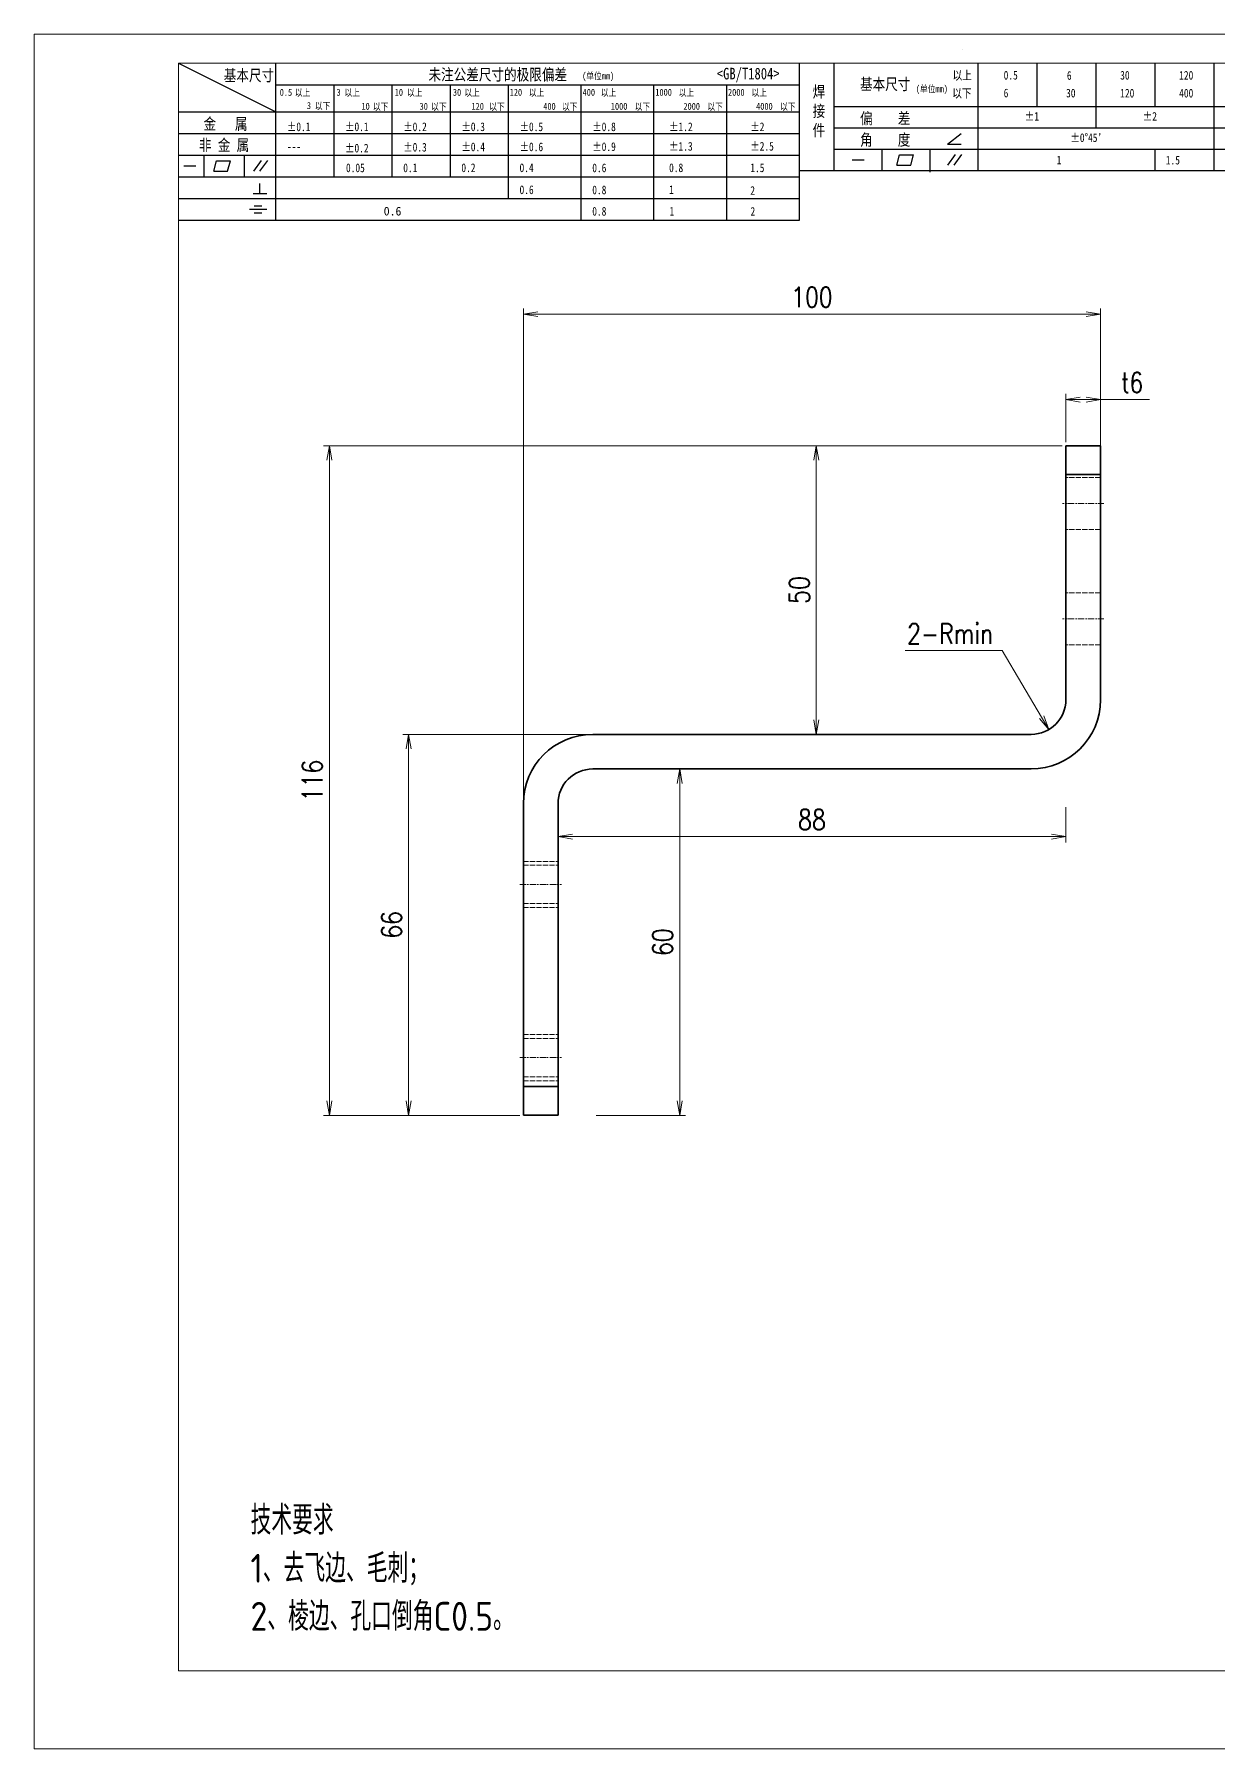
# Model space of a CAD drawing. Header units: millimetres. Extents: x -50043 to 104182, y -50696 to 36662.
# Drawn here: x -50042.8 to -49837.7, y 35772.4 to 36069.4 of the extents above; entities that cross this region are included whole.
import ezdxf

# ---------------------------------------------------------------- set-up
doc = ezdxf.new("R2010")
doc.units = ezdxf.units.MM
doc.header["$LTSCALE"] = 0.5
doc.linetypes.add('DASHDOT', pattern=[18.5, 12, -3, 0.5, -3])
doc.linetypes.add('DASHED', pattern=[15, 12, -3])
doc.layers.add('图\\M+19E79\\M+195B6\\M+18E9A', color=7, linetype='Continuous')
for name, color, linetype, lineweight in [('图框', 7, 'Continuous', 18), ('标注线', 3, 'Continuous', 18), ('细实线', 3, 'Continuous', 18)]:
    doc.layers.add(name, color=color, linetype=linetype, lineweight=lineweight)
doc.layers.add('打印', color=7, linetype='Continuous', lineweight=15, plot=False)
doc.layers.add('打印-禁用', color=7, linetype='Continuous', lineweight=15, plot=False)
doc.styles.add('DIM', font='romans.shx', dxfattribs={"width": 0.8, "bigfont": 'bigfont.shx'})
doc.styles.add('国标', font='simfang.ttf', dxfattribs={"width": 0.8})
doc.styles.add('机械长仿宋', font='gbenor.shx', dxfattribs={"height": 1, "bigfont": 'gbcbig.shx'})
doc.dimstyles.new('DEH 1-1$0', dxfattribs={"dimtxt": 3.5, "dimasz": 2.5, "dimexe": 1, "dimexo": 0.625, "dimgap": 1.2, "dimtad": 1, "dimzin": 9, "dimdsep": 46, "dimtxsty": 'DIM', "dimblk": 'OPEN', "dimcen": 0, "dimclrd": 8, "dimclre": 8, "dimclrt": 2, "dimazin": 2, "dimtfac": 0.5, "dimtmove": 0, "dimatfit": 3, "dimldrblk": 'OPEN', "dimfxl": 0, "dimtolj": 2, "dimlwd": 18, "dimlwe": 18, "dimarcsym": 0})
doc.dimstyles.new('DEH 1-1$4', dxfattribs={"dimtxt": 3.5, "dimasz": 2.5, "dimexe": 1, "dimexo": 0.625, "dimgap": 1.2, "dimtad": 1, "dimtoh": 1, "dimdsep": 46, "dimtxsty": 'DIM', "dimblk": 'OPEN', "dimcen": 0, "dimclrd": 8, "dimclre": 8, "dimclrt": 2, "dimazin": 2, "dimtfac": 0.5, "dimtofl": 0, "dimtmove": 0, "dimatfit": 3, "dimldrblk": 'OPEN', "dimfxl": 0, "dimtolj": 2, "dimlwd": 18, "dimlwe": 18, "dimarcsym": 0})

# ---------------------------------------------------------------- blocks, each defined once
blk = doc.blocks.new('GZDEH零件A3图框V01版')
at = {"layer": '图\\M+19E79\\M+195B6\\M+18E9A', "color": 9}
for p, q in [((2882.49, -1554.46), (2899.37, -1562.92)), ((2899.37, -1581.67), (2899.37, -1554.46)), ((2990.09, -1581.67), (2990.09, -1554.46)), ((2996.09, -1573.08), (2996.09, -1554.46)), ((3021.09, -1561.98), (3021.09, -1554.46)), ((3031.31, -1561.98), (3031.31, -1554.46)), ((3041.53, -1561.98), (3041.53, -1554.46)), ((3051.75, -1561.98), (3051.75, -1554.46)), ((3061.98, -1561.98), (3061.98, -1554.46)), ((2899.37, -1558.24), (2990.09, -1558.24)), ((2909.45, -1574.17), (2909.45, -1558.24)), ((2919.53, -1574.17), (2919.53, -1558.24)), ((2929.61, -1574.17), (2929.61, -1558.24)), ((2939.69, -1577.92), (2939.69, -1558.24)), ((2952.29, -1581.67), (2952.29, -1558.24)), ((2964.89, -1581.67), (2964.89, -1558.24)), ((2977.49, -1581.67), (2977.49, -1558.24)), ((2996.09, -1561.98), (3113.09, -1561.98)), ((3021.09, -1573.08), (3021.09, -1561.98)), ((3041.53, -1565.68), (3041.53, -1561.98)), ((3061.98, -1573.08), (3061.98, -1561.98)), ((2882.49, -1562.92), (2990.09, -1562.92)), ((2882.49, -1566.67), (2990.09, -1566.67)), ((2996.09, -1565.68), (3113.09, -1565.68)), ((3015.75, -1568.51), (3018.15, -1566.66)), ((2882.49, -1570.42), (2990.09, -1570.42)), ((2886.92, -1574.12), (2886.92, -1570.42)), ((2893.91, -1574.12), (2893.91, -1570.42)), ((2996.09, -1569.38), (3113.09, -1569.38)), ((3004.42, -1573.08), (3004.42, -1569.38)), ((3006.97, -1572.12), (3007.45, -1570.33)), ((3007.45, -1570.33), (3009.86, -1570.33)), ((3009.39, -1572.12), (3009.86, -1570.33)), ((3012.75, -1573.08), (3012.75, -1569.38)), ((3015.75, -1568.51), (3018.15, -1568.51)), ((3015.81, -1572.12), (3017.15, -1570.26)), ((3016.89, -1572.12), (3018.23, -1570.26)), ((3051.75, -1573.08), (3051.75, -1569.38)), ((2883.43, -1572.27), (2885.49, -1572.27)), ((2888.59, -1573.16), (2889.07, -1571.37)), ((2888.59, -1573.16), (2891, -1573.16)), ((2889.07, -1571.37), (2891.48, -1571.37)), ((2891, -1573.16), (2891.48, -1571.37)), ((2895.52, -1573.16), (2896.85, -1571.3)), ((2896.6, -1573.16), (2897.94, -1571.3)), ((2990.09, -1573.08), (3113.09, -1573.08)), ((2999.26, -1571.23), (3001.32, -1571.23)), ((3006.97, -1572.12), (3009.39, -1572.12)), ((3012.75, -1573.33), (3012.75, -1573.08)), ((2882.49, -1574.17), (2990.09, -1574.17)), ((2895.42, -1577.05), (2897.81, -1577.05)), ((2896.58, -1577.05), (2896.58, -1575.28)), ((2882.49, -1577.92), (2990.09, -1577.92)), ((2894.79, -1579.77), (2897.77, -1579.77)), ((2895.57, -1579.17), (2896.92, -1579.17)), ((2882.49, -1581.67), (2990.09, -1581.67)), ((2895.57, -1580.37), (2896.93, -1580.37))]:
    blk.add_line(p, q, dxfattribs=at)
at = {"layer": '图框', "linetype": 'Continuous'}
for p, q in [((2882.49, -1554.46), (2882.49, -1832.96)), ((3272.49, -1554.46), (2882.49, -1554.46)), ((2882.49, -1832.96), (3272.49, -1832.96))]:
    blk.add_line(p, q, dxfattribs=at)
at = {"layer": '打印-禁用', "linetype": 'Continuous'}
for p, q in [((2857.49, -1549.46), (2857.49, -1846.46)), ((3277.49, -1549.46), (2857.49, -1549.46)), ((2857.49, -1846.46), (3277.49, -1846.46))]:
    blk.add_line(p, q, dxfattribs=at)
at = {"layer": '图\\M+19E79\\M+195B6\\M+18E9A', "color": 9, "style": '国标', "width": 0.8}
for s, height, p in [('基本尺寸', 2, (2890.33, -1557.58)), ('未注公差尺寸的极限偏差', 2, (2925.81, -1557.44)), ('<GB/T1804>', 2, (2975.78, -1557.27)), ('以上', 1.5, (3016.64, -1557.33)), ('0.5', 1.5, (3025.49, -1557.3)), ('6', 1.5, (3036.45, -1557.34)), ('30', 1.5, (3045.69, -1557.31)), ('120', 1.5, (3055.91, -1557.31)), ('30', 1.2, (2930.04, -1560.11)), ('基本尺寸', 2, (3000.6, -1559.1)), ('以下', 1.5, (3016.58, -1560.43)), ('6', 1.5, (3025.49, -1560.38)), ('30', 1.5, (3036.31, -1560.39)), ('120', 1.5, (3045.69, -1560.41)), ('400', 1.5, (3055.91, -1560.41)), ('金   属', 2, (2886.82, -1565.98)), ('±0.1', 1.5, (2901.27, -1566.23)), ('±0.1', 1.5, (2911.35, -1566.23)), ('±0.2', 1.5, (2921.43, -1566.23)), ('±0.3', 1.5, (2931.51, -1566.23)), ('±0.5', 1.5, (2941.59, -1566.23)), ('±0.8', 1.5, (2954.19, -1566.23)), ('±1.2', 1.5, (2967.51, -1566.23)), ('±2', 1.5, (2981.58, -1566.23)), ('偏    差', 2, (3000.6, -1565.04)), ('±1', 1.5, (3029.16, -1564.42)), ('±2', 1.5, (3049.61, -1564.42)), ('非 金 属', 2, (2886.02, -1569.65)), ('±0.3', 1.5, (2921.43, -1569.77)), ('±0.4', 1.5, (2931.51, -1569.71)), ('±0.6', 1.5, (2941.59, -1569.71)), ('±0.9', 1.5, (2954.19, -1569.68)), ('±1.3', 1.5, (2967.51, -1569.62)), ('±2.5', 1.5, (2981.58, -1569.61)), ('角    度', 2, (3000.6, -1568.74)), ("±0%%D45'", 1.5, (3037.06, -1568.12)), ('---', 1.5, (2901.27, -1569.65)), ('±0.2', 1.5, (2911.35, -1569.92)), ('1', 1.5, (3034.69, -1571.98)), ('1.5', 1.5, (3053.59, -1572.01)), ('0.1', 1.5, (2921.43, -1573.34)), ('0.2', 1.5, (2931.51, -1573.33)), ('0.4', 1.5, (2941.59, -1573.33)), ('0.6', 1.5, (2954.19, -1573.35)), ('0.8', 1.5, (2967.51, -1573.33)), ('1.5', 1.5, (2981.58, -1573.34)), ('0.6', 1.5, (2941.59, -1577.14)), ('0.8', 1.5, (2954.19, -1577.17)), ('1', 1.5, (2967.51, -1577.12)), ('2', 1.5, (2981.58, -1577.26)), ('0.8', 1.5, (2954.19, -1580.87)), ('1', 1.5, (2967.59, -1580.86)), ('2', 1.5, (2981.62, -1580.89))]:
    blk.add_text(s, height=height, dxfattribs=at).set_placement(p)
at = {"layer": '图\\M+19E79\\M+195B6\\M+18E9A', "color": 9, "lineweight": 15, "style": '国标', "width": 0.8}
for s, p in [('(单位mm)', (2952.44, -1557.27)), ('0.5', (2900.03, -1560.11)), ('以上', (2902.64, -1560.16)), ('3', (2909.88, -1560.11)), ('以上', (2911.25, -1560.16)), ('10', (2919.96, -1560.11)), ('以上', (2922.09, -1560.16)), ('以上', (2932.02, -1560.16)), ('120', (2939.88, -1560.11)), ('以上', (2943.21, -1560.16)), ('400', (2952.52, -1560.11)), ('以上', (2955.68, -1560.16)), ('1000', (2965.12, -1560.11)), ('以上', (2969.16, -1560.16)), ('2000', (2977.72, -1560.11)), ('以上', (2981.8, -1560.16)), ('(单位mm)', (3010.27, -1559.51)), ('3', (2904.73, -1562.41)), ('以下', (2906.1, -1562.46)), ('10', (2914.19, -1562.54)), ('以下', (2916.18, -1562.59)), ('30', (2924.27, -1562.54)), ('以下', (2926.26, -1562.59)), ('120', (2933.26, -1562.54)), ('以下', (2936.34, -1562.59)), ('400', (2945.7, -1562.54)), ('以下', (2948.94, -1562.59)), ('1000', (2957.41, -1562.54)), ('以下', (2961.54, -1562.59)), ('2000', (2969.99, -1562.54)), ('以下', (2974.14, -1562.59)), ('4000', (2982.59, -1562.54)), ('以下', (2986.74, -1562.59))]:
    blk.add_text(s, height=1.2, dxfattribs=at).set_placement(p)
at = {"layer": '图\\M+19E79\\M+195B6\\M+18E9A', "color": 9, "lineweight": 13, "style": '国标'}
blk.add_text('0.6', height=1.5, dxfattribs=at).set_placement((2918.05, -1580.85))
at = {"layer": '图\\M+19E79\\M+195B6\\M+18E9A', "color": 9, "insert": (2992.39, -1558.41), "char_height": 2, "width": 3.1877, "attachment_point": 1, "style": '国标'}
blk.add_mtext('焊\\P接\\P件', dxfattribs=at)
at = {"layer": '图\\M+19E79\\M+195B6\\M+18E9A', "color": 9, "insert": (2911.51, -1573.37), "char_height": 1.5, "attachment_point": 7, "style": '国标'}
blk.add_mtext_dynamic_manual_height_columns('0.05', width=5.1982, gutter_width=12.5, heights=[0], dxfattribs=at)
blk = doc.blocks.new('DEH A3')
at = {"layer": '图框'}
blk.add_blockref('GZDEH零件A3图框V01版', (-2857.49, 1846.46), dxfattribs=at)
blk = doc.blocks.new('_Open')
at = {"color": 0, "linetype": 'ByBlock', "lineweight": -2}
for p, q in [((-1, 0.17), (0, 0)), ((-1, -0.17), (0, 0)), ((0, 0), (-1, 0))]:
    blk.add_line(p, q, dxfattribs=at)
blk = doc.blocks.new('*D21')
at = {"layer": 'Defpoints', "color": 0, "transparency": 16777216}
for p in [(-49977.97, 35948.14), (-49942.07, 35948.14), (-49958.07, 35882.14)]:
    blk.add_point(p, dxfattribs=at)
at = {"layer": '标注线', "color": 8, "lineweight": 18, "transparency": 16777216}
for p, q in [((-49942.69, 35948.14), (-49978.97, 35948.14)), ((-49977.97, 35884.64), (-49977.97, 35945.64)), ((-49958.69, 35882.14), (-49978.97, 35882.14))]:
    blk.add_line(p, q, dxfattribs=at)
at = {"layer": '标注线', "color": 8, "lineweight": 18, "transparency": 16777216, "xscale": 2.5, "yscale": 2.5, "zscale": 2.5}
for p, rotation in [((-49977.97, 35948.14), 90), ((-49977.97, 35882.14), 270)]:
    blk.add_blockref('_Open', p, dxfattribs=dict(at, rotation=rotation))
at = {"layer": '标注线', "color": 2, "transparency": 16777216, "insert": (-49980.92, 35915.14), "char_height": 3.5, "attachment_point": 5, "rotation": 90, "style": 'DIM'}
blk.add_mtext('\\A2;66', dxfattribs=at)
blk = doc.blocks.new('*D22')
at = {"layer": 'Defpoints', "color": 0, "transparency": 16777216}
for p in [(-49991.7, 35998.14), (-49864.07, 35998.14), (-49958.07, 35882.14)]:
    blk.add_point(p, dxfattribs=at)
at = {"layer": '标注线', "color": 8, "lineweight": 18, "transparency": 16777216}
for p, q in [((-49864.69, 35998.14), (-49992.7, 35998.14)), ((-49991.7, 35884.64), (-49991.7, 35995.64)), ((-49958.69, 35882.14), (-49992.7, 35882.14))]:
    blk.add_line(p, q, dxfattribs=at)
at = {"layer": '标注线', "color": 8, "lineweight": 18, "transparency": 16777216, "xscale": 2.5, "yscale": 2.5, "zscale": 2.5}
for p, rotation in [((-49991.7, 35998.14), 90), ((-49991.7, 35882.14), 270)]:
    blk.add_blockref('_Open', p, dxfattribs=dict(at, rotation=rotation))
at = {"layer": '标注线', "color": 2, "transparency": 16777216, "insert": (-49994.65, 35940.14), "char_height": 3.5, "attachment_point": 5, "rotation": 90, "style": 'DIM'}
blk.add_mtext('\\A2;116', dxfattribs=at)
blk = doc.blocks.new('*D23')
at = {"layer": 'Defpoints', "color": 0, "transparency": 16777216}
for p in [(-49858.07, 36020.93), (-49858.07, 35958.18), (-49958.07, 35882.14)]:
    blk.add_point(p, dxfattribs=at)
at = {"layer": '标注线', "color": 8, "lineweight": 18, "transparency": 16777216}
for p, q in [((-49958.07, 35882.77), (-49958.07, 36021.93)), ((-49955.57, 36020.93), (-49860.57, 36020.93)), ((-49858.07, 35958.8), (-49858.07, 36021.93))]:
    blk.add_line(p, q, dxfattribs=at)
at = {"layer": '标注线', "color": 8, "lineweight": 18, "transparency": 16777216, "xscale": 2.5, "yscale": 2.5, "zscale": 2.5, "rotation": 180}
blk.add_blockref('_Open', (-49958.07, 36020.93), dxfattribs=at)
at = {"layer": '标注线', "color": 8, "lineweight": 18, "transparency": 16777216, "xscale": 2.5, "yscale": 2.5, "zscale": 2.5}
blk.add_blockref('_Open', (-49858.07, 36020.93), dxfattribs=at)
at = {"layer": '标注线', "color": 2, "transparency": 16777216, "insert": (-49908.07, 36023.88), "char_height": 3.5, "attachment_point": 5, "style": 'DIM'}
blk.add_mtext('\\A2;100', dxfattribs=at)
blk = doc.blocks.new('*D24')
at = {"layer": 'Defpoints', "color": 0, "transparency": 16777216}
for p in [(-49858.07, 36006.14), (-49864.07, 35998.14), (-49858.07, 35998.14)]:
    blk.add_point(p, dxfattribs=at)
at = {"layer": '标注线', "color": 8, "lineweight": 18, "transparency": 16777216}
for p, q in [((-49864.07, 35998.77), (-49864.07, 36007.14)), ((-49861.57, 36006.14), (-49860.57, 36006.14)), ((-49858.07, 35998.77), (-49858.07, 36007.14)), ((-49858.07, 36006.14), (-49849.57, 36006.14))]:
    blk.add_line(p, q, dxfattribs=at)
at = {"layer": '标注线', "color": 8, "lineweight": 18, "transparency": 16777216, "xscale": 2.5, "yscale": 2.5, "zscale": 2.5, "rotation": 180}
blk.add_blockref('_Open', (-49864.07, 36006.14), dxfattribs=at)
at = {"layer": '标注线', "color": 8, "lineweight": 18, "transparency": 16777216, "xscale": 2.5, "yscale": 2.5, "zscale": 2.5}
blk.add_blockref('_Open', (-49858.07, 36006.14), dxfattribs=at)
at = {"layer": '标注线', "color": 2, "transparency": 16777216, "insert": (-49852.57, 36009.09), "char_height": 3.5, "attachment_point": 5, "style": 'DIM'}
blk.add_mtext('\\A2;{\\Fromans,bigfont|c134;t}6', dxfattribs=at)
blk = doc.blocks.new('*D25')
at = {"layer": 'Defpoints', "color": 0, "transparency": 16777216}
for p in [(-49870.07, 35954.14), (-49867, 35948.98)]:
    blk.add_point(p, dxfattribs=at)
at = {"layer": '标注线', "color": 8, "lineweight": 18, "transparency": 16777216}
for p, q in [((-49891.92, 35962.65), (-49875.12, 35962.65)), ((-49875.12, 35962.65), (-49868.28, 35951.13))]:
    blk.add_line(p, q, dxfattribs=at)
at = {"layer": '标注线', "color": 8, "lineweight": 18, "transparency": 16777216, "xscale": 2.5, "yscale": 2.5, "zscale": 2.5, "rotation": 300.7028776199009}
blk.add_blockref('_Open', (-49867, 35948.98), dxfattribs=at)
at = {"layer": '标注线', "color": 2, "transparency": 16777216, "insert": (-49884.12, 35965.6), "char_height": 3.5, "attachment_point": 5, "style": 'DIM'}
blk.add_mtext('\\A2;{\\Fromans,bigfont|c134;2-Rmin}', dxfattribs=at)
blk = doc.blocks.new('*D261')
at = {"layer": 'Defpoints', "color": 0, "transparency": 16777216}
for p in [(-49946.07, 35942.14), (-49946.07, 35882.14), (-49930.98, 35882.14)]:
    blk.add_point(p, dxfattribs=at)
at = {"layer": '标注线', "color": 8, "lineweight": 18, "transparency": 16777216}
for p, q in [((-49945.44, 35942.14), (-49929.98, 35942.14)), ((-49930.98, 35939.64), (-49930.98, 35884.64)), ((-49945.44, 35882.14), (-49929.98, 35882.14))]:
    blk.add_line(p, q, dxfattribs=at)
at = {"layer": '标注线', "color": 8, "lineweight": 18, "transparency": 16777216, "xscale": 2.5, "yscale": 2.5, "zscale": 2.5}
for p, rotation in [((-49930.98, 35942.14), 90), ((-49930.98, 35882.14), 270)]:
    blk.add_blockref('_Open', p, dxfattribs=dict(at, rotation=rotation))
at = {"layer": '标注线', "color": 2, "transparency": 16777216, "insert": (-49933.93, 35912.14), "char_height": 3.5, "attachment_point": 5, "rotation": 90, "style": 'DIM'}
blk.add_mtext('\\A2;60', dxfattribs=at)
blk = doc.blocks.new('*D262')
at = {"layer": 'Defpoints', "color": 0, "transparency": 16777216}
for p in [(-49952.07, 35936.14), (-49864.07, 35936.14), (-49864.07, 35930.42)]:
    blk.add_point(p, dxfattribs=at)
at = {"layer": '标注线', "color": 8, "lineweight": 18, "transparency": 16777216}
for p, q in [((-49952.07, 35935.52), (-49952.07, 35929.42)), ((-49864.07, 35935.52), (-49864.07, 35929.42)), ((-49949.57, 35930.42), (-49866.57, 35930.42))]:
    blk.add_line(p, q, dxfattribs=at)
at = {"layer": '标注线', "color": 8, "lineweight": 18, "transparency": 16777216, "xscale": 2.5, "yscale": 2.5, "zscale": 2.5, "rotation": 180}
blk.add_blockref('_Open', (-49952.07, 35930.42), dxfattribs=at)
at = {"layer": '标注线', "color": 8, "lineweight": 18, "transparency": 16777216, "xscale": 2.5, "yscale": 2.5, "zscale": 2.5}
blk.add_blockref('_Open', (-49864.07, 35930.42), dxfattribs=at)
at = {"layer": '标注线', "color": 2, "transparency": 16777216, "insert": (-49908.07, 35933.37), "char_height": 3.5, "attachment_point": 5, "style": 'DIM'}
blk.add_mtext('\\A2;88', dxfattribs=at)
blk = doc.blocks.new('*D263')
at = {"layer": 'Defpoints', "color": 0, "transparency": 16777216}
for p in [(-49907.32, 35998.14), (-49870.07, 35998.14), (-49870.07, 35948.14)]:
    blk.add_point(p, dxfattribs=at)
at = {"layer": '标注线', "color": 8, "lineweight": 18, "transparency": 16777216}
for p, q in [((-49870.69, 35998.14), (-49908.32, 35998.14)), ((-49907.32, 35950.64), (-49907.32, 35995.64)), ((-49870.69, 35948.14), (-49908.32, 35948.14))]:
    blk.add_line(p, q, dxfattribs=at)
at = {"layer": '标注线', "color": 8, "lineweight": 18, "transparency": 16777216, "xscale": 2.5, "yscale": 2.5, "zscale": 2.5}
for p, rotation in [((-49907.32, 35998.14), 90), ((-49907.32, 35948.14), 270)]:
    blk.add_blockref('_Open', p, dxfattribs=dict(at, rotation=rotation))
at = {"layer": '标注线', "color": 2, "transparency": 16777216, "insert": (-49910.27, 35973.14), "char_height": 3.5, "attachment_point": 5, "rotation": 90, "style": 'DIM'}
blk.add_mtext('\\A2;50', dxfattribs=at)

msp = doc.modelspace()

# ---------------------------------------------------------------- linework, layer by layer
at = {"color": 7, "lineweight": 35, "ltscale": 0.125}
for p, q in [((-49864.067, 35993.142), (-49864.067, 35998.142)), ((-49858.067, 35993.142), (-49858.067, 35998.142)), ((-49958.067, 35882.142), (-49958.067, 35887.142)), ((-49952.067, 35882.142), (-49952.067, 35887.142))]:
    msp.add_line(p, q, dxfattribs=at)
at = {"color": 7, "lineweight": 35, "ltscale": 0.15}
for p, q in [((-49858.067, 35998.142), (-49864.067, 35998.142)), ((-49858.067, 35993.142), (-49864.067, 35993.142)), ((-49952.067, 35887.142), (-49958.067, 35887.142)), ((-49952.067, 35882.142), (-49958.067, 35882.142))]:
    msp.add_line(p, q, dxfattribs=at)
at = {"color": 7, "lineweight": 35}
for p, q in [((-49864.067, 35993.142), (-49864.067, 35954.142)), ((-49858.067, 35993.142), (-49858.067, 35954.142)), ((-49870.067, 35948.142), (-49946.067, 35948.142)), ((-49870.067, 35942.142), (-49946.067, 35942.142)), ((-49958.067, 35887.142), (-49958.067, 35936.142)), ((-49952.067, 35936.142), (-49952.067, 35887.142))]:
    msp.add_line(p, q, dxfattribs=at)
at = {"color": 1, "linetype": 'DASHED', "lineweight": 13, "ltscale": 0.15}
for p, q in [((-49858.067, 35993.142), (-49864.067, 35993.142)), ((-49858.067, 35992.642), (-49864.067, 35992.642)), ((-49858.067, 35983.642), (-49864.067, 35983.642)), ((-49858.067, 35972.642), (-49864.067, 35972.642)), ((-49858.067, 35963.642), (-49864.067, 35963.642)), ((-49958.067, 35926.142), (-49952.067, 35926.142)), ((-49958.067, 35925.465), (-49952.067, 35925.465)), ((-49958.067, 35918.818), (-49952.067, 35918.818)), ((-49958.067, 35918.142), (-49952.067, 35918.142)), ((-49958.067, 35896.142), (-49952.067, 35896.142)), ((-49958.067, 35895.465), (-49952.067, 35895.465)), ((-49958.067, 35888.818), (-49952.067, 35888.818)), ((-49958.067, 35888.142), (-49952.067, 35888.142)), ((-49952.067, 35887.142), (-49958.067, 35887.142))]:
    msp.add_line(p, q, dxfattribs=at)
at = {"color": 2, "linetype": 'DASHDOT', "lineweight": 13, "ltscale": 0.18}
for p, q in [((-49857.467, 35988.142), (-49864.667, 35988.142)), ((-49857.467, 35968.142), (-49864.667, 35968.142))]:
    msp.add_line(p, q, dxfattribs=at)
at = {"color": 2, "linetype": 'DASHDOT', "lineweight": 13, "ltscale": 0.180016}
for p, q in [((-49958.667, 35922.142), (-49951.466, 35922.142)), ((-49958.667, 35892.142), (-49951.466, 35892.142))]:
    msp.add_line(p, q, dxfattribs=at)
at = {"color": 7, "lineweight": 35}
for centre, radius, start, end in [((-49870.067, 35954.142), 6, 270.00001, 360), ((-49870.067, 35954.142), 12, 270.00001, 360), ((-49946.067, 35936.142), 12, 90, 180), ((-49946.067, 35936.142), 6, 90, 180)]:
    msp.add_arc(centre, radius, start, end, dxfattribs=at)
at = {"layer": '打印'}
msp.add_lwpolyline([(-50042.845, 36069.417), (-49622.845, 36069.417), (-49622.845, 35772.417), (-50042.845, 35772.417)], close=True, dxfattribs=at)
at = {"layer": '细实线', "ltscale": 2.48512e-05}
msp.add_line((-49882.009, 36066.859), (-49882.009, 36066.858), dxfattribs=at)

# ---------------------------------------------------------------- block references
at = {"layer": '图框'}
msp.add_blockref('DEH A3', (-50042.845, 35772.417), dxfattribs=at)

# ---------------------------------------------------------------- texts
at = {"layer": '标注线', "color": 2, "insert": (-50005.367, 35792.8), "char_height": 5, "width": 114.82461, "attachment_point": 7, "style": '机械长仿宋'}
msp.add_mtext('\\A2;技术要求\\P1、去飞边、毛刺；\\P2、棱边、孔口倒角C0.5。', dxfattribs=at)

# ---------------------------------------------------------------- dimensions: what is measured, and where the dimension line sits
at = {"layer": '标注线'}
for base, p1, p2, picture, middle in [((-49858.067, 36020.934), (-49958.067, 35882.142), (-49858.067, 35958.177), '*D23', (-49908.067, 36023.884)), ((-49864.067, 35930.418), (-49952.067, 35936.142), (-49864.067, 35936.142), '*D262', (-49908.067, 35933.368))]:
    dim = msp.add_linear_dim(base=base, p1=p1, p2=p2, dimstyle='DEH 1-1$0', dxfattribs=at)
    dim.commit()
    dim.dimension.update_dxf_attribs({"geometry": picture, "text_midpoint": middle})
dim = msp.add_linear_dim(base=(-49858.067, 36006.138), p1=(-49864.067, 35998.142), p2=(-49858.067, 35998.142), text='{\\Fromans,bigfont|c134;t}<>', dimstyle='DEH 1-1$0', dxfattribs=at)
dim.commit()
dim.dimension.update_dxf_attribs({"geometry": '*D24', "text_midpoint": (-49852.567, 36009.088)})
for base, p1, p2, picture, middle in [((-49991.701, 35998.142), (-49958.067, 35882.142), (-49864.067, 35998.142), '*D22', (-49994.651, 35940.142)), ((-49907.321, 35998.142), (-49870.067, 35948.142), (-49870.067, 35998.142), '*D263', (-49910.271, 35973.142)), ((-49977.974, 35948.142), (-49958.067, 35882.142), (-49942.067, 35948.142), '*D21', (-49980.924, 35915.142)), ((-49930.975, 35882.142), (-49946.067, 35942.142), (-49946.067, 35882.142), '*D261', (-49933.925, 35912.142))]:
    dim = msp.add_linear_dim(base=base, p1=p1, p2=p2, angle=90, dimstyle='DEH 1-1$0', dxfattribs=at)
    dim.commit()
    dim.dimension.update_dxf_attribs({"geometry": picture, "text_midpoint": middle})
dim = msp.add_radius_dim(center=(-49870.067, 35954.142), mpoint=(-49867.003, 35948.983), text='{\\Fromans,bigfont|c134;2-Rmin}', dimstyle='DEH 1-1$4', override={"dimtmove": 1}, dxfattribs=at)
dim.commit()
dim.dimension.update_dxf_attribs({"geometry": '*D25', "text_midpoint": (-49875.118, 35962.648), "dimtype": 164})

doc.saveas('drawing.dxf')
